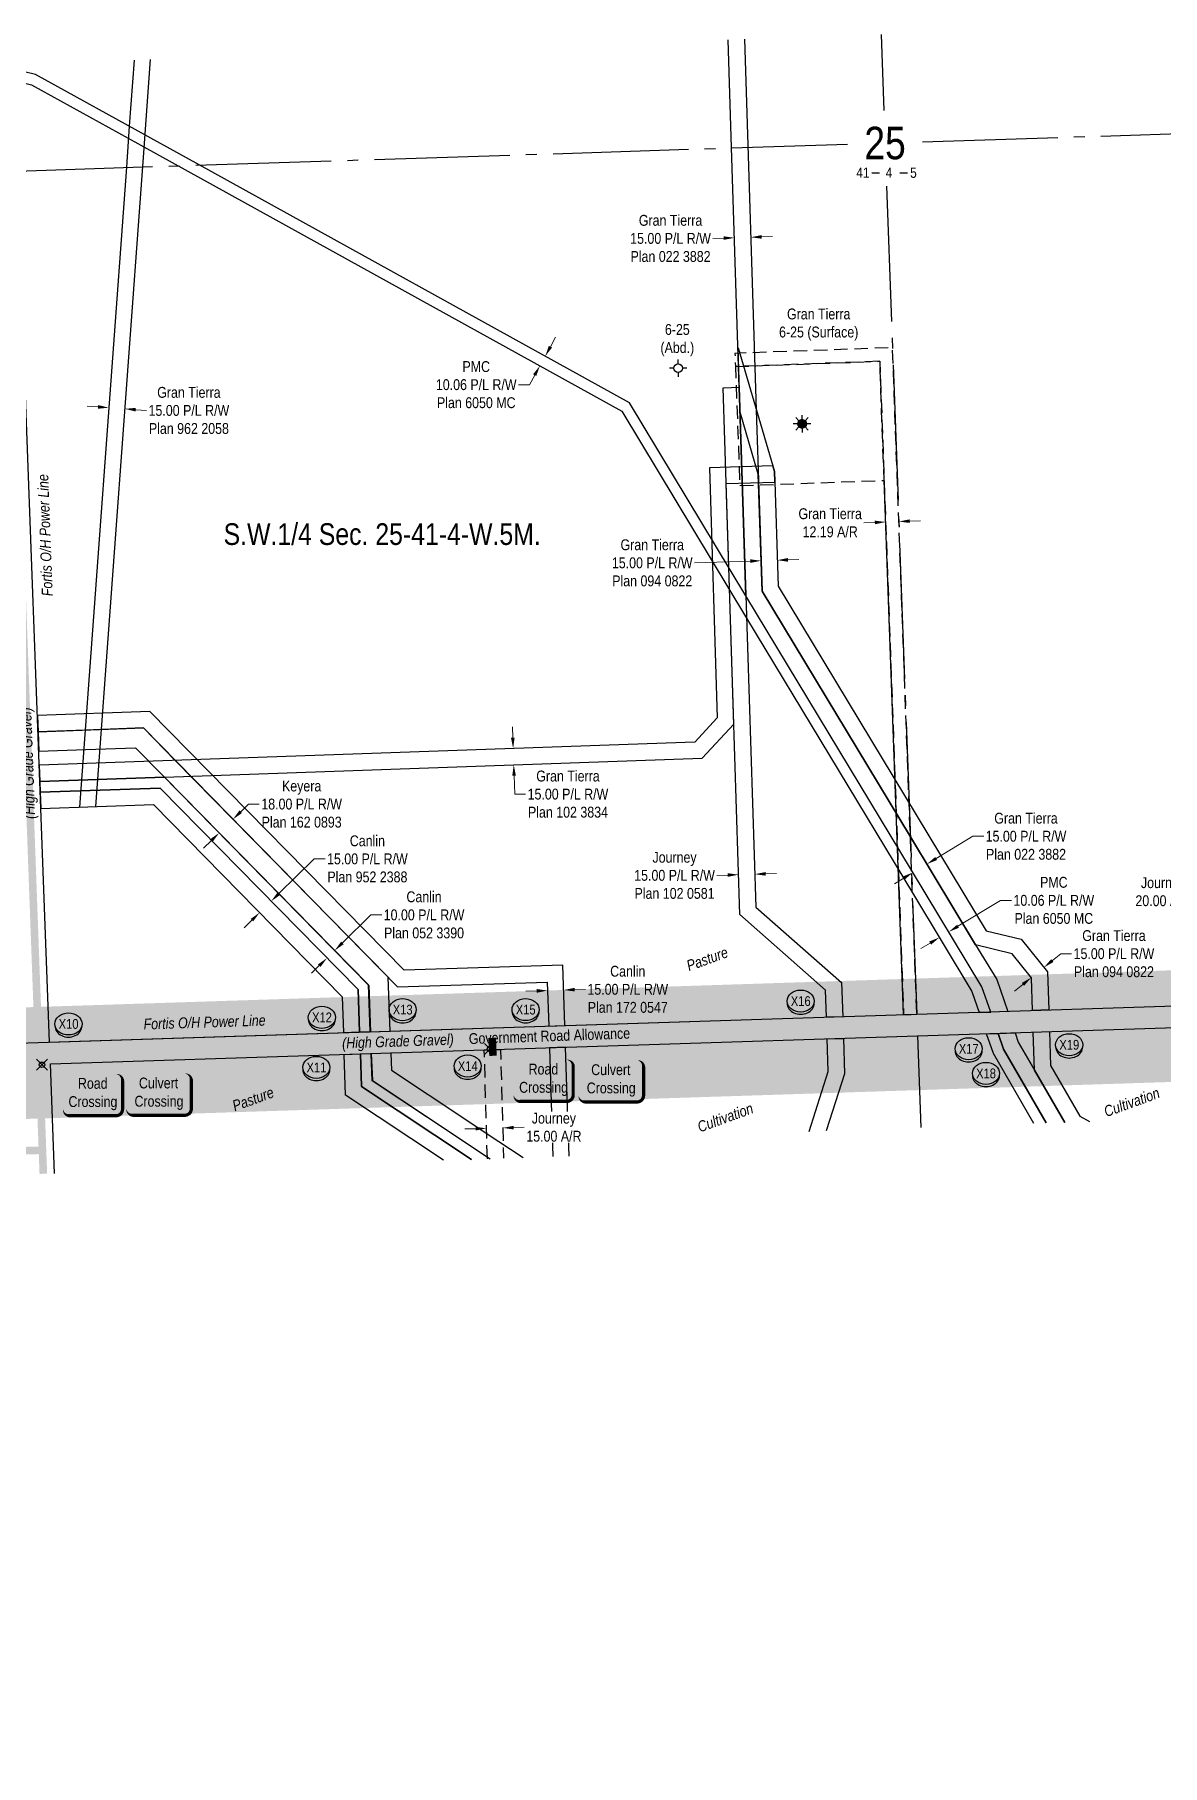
# Model space of a CAD drawing. Extents: x 670596 to 678189, y 5824540 to 5827409.
# Drawn here: x 672368 to 673409, y 5824855 to 5826453 of the extents above; entities that cross this region are included whole.
import ezdxf
from ezdxf.enums import TextEntityAlignment as Align

# ---------------------------------------------------------------- set-up
doc = ezdxf.new("R2010")
doc.units = 0
doc.header["$LTSCALE"] = 5
doc.header["$PDMODE"] = 35
doc.header["$PDSIZE"] = 5
doc.linetypes.add('foc-ACCESSROAD', pattern=[3.75, 2.5, -1.25])
doc.linetypes.add('foc-QUARTERLINE', pattern=[33, 25, -3, 2, -3])
doc.layers.get('Defpoints').update_dxf_attribs({"color": 9})
for name, color, linetype in [('10', 1, 'Continuous'), ('9', 3, 'Continuous'), ('AS-POWER', 104, 'foc-POWER'), ('AS-ROADS', 254, 'Continuous'), ('C-SYMBOL', 7, 'Continuous'), ('CG-NOTES', 7, 'Continuous'), ('F-AR', 190, 'foc-ACCESSROAD'), ('F-RW', 190, 'Continuous'), ('F-WS-S', 8, 'Continuous'), ('L-QSEC', 8, 'foc-QUARTERLINE'), ('L-ROAD-T', 7, 'Continuous'), ('L-SEC', 7, 'Continuous'), ('L-SECLBL', 7, 'Continuous'), ('P-BUFFER-H 30m', 51, 'Continuous'), ('P-CROSSINGS', 250, 'Continuous')]:
    doc.layers.add(name, color=color, linetype=linetype)
for name, color, linetype, lineweight in [('F-AR-T', 190, 'Continuous', 9), ('F-RW-T', 190, 'Continuous', 9), ('F-WS-T', 190, 'Continuous', 9), ('T-TEXT', 48, 'Continuous', 18)]:
    doc.layers.add(name, color=color, linetype=linetype, lineweight=lineweight)
doc.layers.add('Leedale_Hutterite_Fresh_P', color=7, linetype='Continuous', plot=False)
doc.layers.add('P-PROPOSED-WL4', color=7, linetype='Continuous', true_color=0x5b5bc8)
doc.styles.add('175L', font='ARIALN.TTF', dxfattribs={"height": 20})
doc.styles.add('80', font='ARIALN.TTF', dxfattribs={"height": 10})
doc.styles.add('80CG', font='ARIALN.TTF', dxfattribs={"height": 10})
doc.styles.add('80L', font='ARIALN.TTF', dxfattribs={"height": 10})
doc.styles.add('80LS', font='ARIALNI.TTF', dxfattribs={"height": 10})
doc.styles.add('Crossing', font='ARIALN.TTF', dxfattribs={"height": 10})
doc.styles.add('foc-LtypeFont', font='ARIALN.TTF', dxfattribs={"height": 7.35})
doc.styles.add('SIMPLEX', font='ARIALN.TTF')
doc.linetypes.add('foc-POWER', pattern='A,6,-1,["P",foc-LtypeFont,S=0.2,R=0,X=-0.625,Y=-0.75],-1.24,4', length=12.24)
doc.linetypes.add('foc-POWER-NOLINE', pattern='A,0,-4,["P",foc-LtypeFont,S=0.2,R=0,X=-0.625,Y=-0.75],-8.24', length=12.24)
doc.dimstyles.new('Compass 5 000', dxfattribs={"dimscale": 5, "dimtxt": 9, "dimasz": 2, "dimexe": 0.2, "dimexo": 0.0625, "dimgap": 0.5, "dimtad": 0, "dimtih": 1, "dimtoh": 1, "dimzin": 0, "dimdsep": 46, "dimtxsty": '80CG', "dimcen": 0.1, "dimse1": 1, "dimse2": 1, "dimclrd": 256, "dimclrt": 256, "dimaunit": 1, "dimadec": 4, "dimazin": 0, "dimtfac": 0.06, "dimtofl": 0, "dimtmove": 0, "dimatfit": 1, "dimfxl": 0.2, "dimtolj": 1, "dimtzin": 0, "dimlwd": -1, "dimarcsym": 0})

# ---------------------------------------------------------------- blocks, each defined once
blk = doc.blocks.new('L-SECLBL')
at = {"layer": '9', "color": 7}
for p, q in [((-5.1, -27.8), (-12.3, -27.8)), ((20.7, -27.8), (13.5, -27.8))]:
    blk.add_line(p, q, dxfattribs=at)
at = {"layer": '10', "color": 2, "style": 'SIMPLEX'}
blk.add_attdef('SEC', text='', height=30, dxfattribs=at).set_placement((0, 0), align=Align.MIDDLE)
at = {"layer": '10', "color": 5, "style": '80L'}
blk.add_attdef('TWP', text='', height=9.5, dxfattribs=at).set_placement((-14.4, -27.4), align=Align.MIDDLE_RIGHT)
blk.add_attdef('RGE', text='', height=9.5, dxfattribs=at).set_placement((3.6, -27.4), align=Align.MIDDLE_CENTER)
blk.add_attdef('MER', text='', height=9.5, dxfattribs=at).set_placement((23.2, -27.4), align=Align.MIDDLE_LEFT)
blk = doc.blocks.new('*D34')
at = {"layer": 'Defpoints', "color": 0, "transparency": 16777216}
for p in [(672436.3, 5826108.6), (672451.2, 5826107.1), (672451.3, 5826107.5)]:
    blk.add_point(p, dxfattribs=at)
at = {"layer": 'F-RW-T', "transparency": 16777216}
for p, q in [((672426.3, 5826108.9), (672416.3, 5826109.6)), ((672461.2, 5826106.3), (672471.2, 5826105.6))]:
    blk.add_line(p, q, dxfattribs=at)
for points in [[(672426.4, 5826110.6), (672426.2, 5826107.2), (672436.3, 5826108.2)], [(672461.3, 5826108), (672461.1, 5826104.7), (672451.2, 5826107.1)]]:
    blk.add_solid(points, dxfattribs=at)
at = {"layer": 'F-RW-T', "transparency": 16777216, "insert": (672510.3, 5826105.6), "char_height": 10, "attachment_point": 5, "style": '80CG'}
blk.add_mtext('\\A1;Gran Tierra\\P15.00 P/L R/W\\PPlan 962 2058', dxfattribs=at)
blk = doc.blocks.new('*D36')
at = {"layer": 'Defpoints', "color": 0, "transparency": 16777216}
for p in [(672558.6, 5825680.8), (672547.9, 5825670.2), (672586.3, 5825652.6)]:
    blk.add_point(p, dxfattribs=at)
at = {"layer": 'F-RW-T', "transparency": 16777216}
for p, q in [((672593.4, 5825659.6), (672626, 5825691.6)), ((672626, 5825691.6), (672636, 5825691.6)), ((672568.4, 5825635.1), (672561.3, 5825628.1))]:
    blk.add_line(p, q, dxfattribs=at)
for points in [[(672592.2, 5825660.8), (672594.6, 5825658.4), (672586.3, 5825652.6)], [(672567.3, 5825636.2), (672569.6, 5825633.9), (672575.6, 5825642.1)]]:
    blk.add_solid(points, dxfattribs=at)
at = {"layer": 'F-RW-T', "transparency": 16777216, "insert": (672675.1, 5825691.6), "char_height": 10, "attachment_point": 5, "style": '80CG'}
blk.add_mtext('\\A1;Canlin\\P15.00 P/L R/W\\PPlan 952 2388', dxfattribs=at)
blk = doc.blocks.new('*D37')
at = {"layer": 'Defpoints', "color": 0, "transparency": 16777216}
for p in [(672629.3, 5825608.8), (672636.3, 5825615.8), (672644.9, 5825607.1)]:
    blk.add_point(p, dxfattribs=at)
at = {"layer": 'F-RW-T', "transparency": 16777216}
for p, q in [((672652, 5825614.1), (672678.3, 5825639.9)), ((672678.3, 5825639.9), (672688.3, 5825639.9)), ((672630.7, 5825593.1), (672623.5, 5825586.1))]:
    blk.add_line(p, q, dxfattribs=at)
for points in [[(672650.9, 5825615.3), (672653.2, 5825612.9), (672644.9, 5825607.1)], [(672629.5, 5825594.3), (672631.8, 5825591.9), (672637.8, 5825600.1)]]:
    blk.add_solid(points, dxfattribs=at)
at = {"layer": 'F-RW-T', "transparency": 16777216, "insert": (672727.4, 5825639.9), "char_height": 10, "attachment_point": 5, "style": '80CG'}
blk.add_mtext('\\A1;Canlin\\P10.00 P/L R/W\\PPlan 052 3390', dxfattribs=at)
blk = doc.blocks.new('*D38')
at = {"layer": 'Defpoints', "color": 0, "transparency": 16777216}
for p in [(672825.1, 5825794.1), (672810.2, 5825778.6), (672825.6, 5825779.1)]:
    blk.add_point(p, dxfattribs=at)
at = {"layer": 'F-RW-T', "transparency": 16777216}
for p, q in [((672809.3, 5825803.5), (672809, 5825813.5)), ((672810.6, 5825768.6), (672811.2, 5825751.4)), ((672811.2, 5825751.4), (672821.2, 5825751.4))]:
    blk.add_line(p, q, dxfattribs=at)
for points in [[(672811, 5825803.6), (672807.7, 5825803.5), (672809.7, 5825793.5)], [(672812.2, 5825768.6), (672808.9, 5825768.5), (672810.2, 5825778.6)]]:
    blk.add_solid(points, dxfattribs=at)
at = {"layer": 'F-RW-T', "transparency": 16777216, "insert": (672860.3, 5825751.4), "char_height": 10, "attachment_point": 5, "style": '80CG'}
blk.add_mtext('\\A1;Gran Tierra\\P15.00 P/L R/W\\PPlan 102 3834', dxfattribs=at)
blk = doc.blocks.new('*D39')
at = {"layer": 'Defpoints', "color": 0, "transparency": 16777216}
for p in [(673017.6, 5825681.1), (673017.8, 5825677.1), (673032.6, 5825681.6)]:
    blk.add_point(p, dxfattribs=at)
at = {"layer": 'F-RW-T', "transparency": 16777216}
for p, q in [((673007.8, 5825676.7), (672997.8, 5825676.4)), ((673042.7, 5825677.8), (673052.7, 5825678.2))]:
    blk.add_line(p, q, dxfattribs=at)
for points in [[(673007.7, 5825678.4), (673007.8, 5825675.1), (673017.8, 5825677.1)], [(673042.7, 5825679.5), (673042.8, 5825676.2), (673032.7, 5825677.5)]]:
    blk.add_solid(points, dxfattribs=at)
at = {"layer": 'F-RW-T', "transparency": 16777216, "insert": (672958.7, 5825676.4), "char_height": 10, "attachment_point": 5, "style": '80CG'}
blk.add_mtext('\\A1;Journey\\P15.00 P/L R/W\\PPlan 102 0581', dxfattribs=at)
blk = doc.blocks.new('*D40')
at = {"layer": 'Defpoints', "color": 0, "transparency": 16777216}
for p in [(672846.6, 5826151.7), (672834.4, 5826146.9), (672841.7, 5826142.9)]:
    blk.add_point(p, dxfattribs=at)
at = {"layer": 'F-RW-T', "transparency": 16777216}
for p, q in [((672844.1, 5826164.5), (672848.9, 5826173.2)), ((672829.6, 5826138.2), (672824.7, 5826129.4)), ((672824.7, 5826129.4), (672814.7, 5826129.4))]:
    blk.add_line(p, q, dxfattribs=at)
for points in [[(672842.6, 5826165.3), (672845.6, 5826163.7), (672839.3, 5826155.7)], [(672828.1, 5826139), (672831, 5826137.4), (672834.4, 5826146.9)]]:
    blk.add_solid(points, dxfattribs=at)
at = {"layer": 'F-RW-T', "transparency": 16777216, "insert": (672775.6, 5826129.4), "char_height": 10, "attachment_point": 5, "style": '80CG'}
blk.add_mtext('\\A1;PMC\\P10.06 P/L R/W\\PPlan 6050 MC', dxfattribs=at)
blk = doc.blocks.new('*D41')
at = {"layer": 'Defpoints', "color": 0, "transparency": 16777216}
for p in [(673014.1, 5826265), (673014.6, 5826249.1), (673029.5, 5826249.6)]:
    blk.add_point(p, dxfattribs=at)
at = {"layer": 'F-RW-T', "transparency": 16777216}
for p, q in [((673004.1, 5826264.7), (672994.1, 5826264.4)), ((673039, 5826265.8), (673049, 5826266.2))]:
    blk.add_line(p, q, dxfattribs=at)
for points in [[(673004, 5826266.4), (673004.1, 5826263.1), (673014.1, 5826265)], [(673039, 5826267.5), (673039.1, 5826264.2), (673029, 5826265.5)]]:
    blk.add_solid(points, dxfattribs=at)
at = {"layer": 'F-RW-T', "transparency": 16777216, "insert": (672955, 5826264.4), "char_height": 10, "attachment_point": 5, "style": '80CG'}
blk.add_mtext('\\A1;Gran Tierra\\P15.00 P/L R/W\\PPlan 022 3882', dxfattribs=at)
blk = doc.blocks.new('*D42')
at = {"layer": 'Defpoints', "color": 0, "transparency": 16777216}
for p in [(673191.7, 5825686.8), (673189.7, 5825661.1), (673202.5, 5825668.8)]:
    blk.add_point(p, dxfattribs=at)
at = {"layer": 'F-RW-T', "transparency": 16777216}
for p, q in [((673200.2, 5825692), (673234.2, 5825712.5)), ((673234.2, 5825712.5), (673244.2, 5825712.5)), ((673170.3, 5825673.9), (673161.7, 5825668.7))]:
    blk.add_line(p, q, dxfattribs=at)
for points in [[(673199.4, 5825693.4), (673201.1, 5825690.6), (673191.7, 5825686.8)], [(673169.4, 5825675.3), (673171.1, 5825672.5), (673178.8, 5825679.1)]]:
    blk.add_solid(points, dxfattribs=at)
at = {"layer": 'F-RW-T', "transparency": 16777216, "insert": (673283.2, 5825712.5), "char_height": 10, "attachment_point": 5, "style": '80CG'}
blk.add_mtext('\\A1;Gran Tierra\\P15.00 P/L R/W\\PPlan 022 3882', dxfattribs=at)
blk = doc.blocks.new('*D43')
at = {"layer": 'Defpoints', "color": 0, "transparency": 16777216}
for p in [(673211.9, 5825624.3), (673213.3, 5825602.4), (673222, 5825607.6)]:
    blk.add_point(p, dxfattribs=at)
at = {"layer": 'F-RW-T', "transparency": 16777216}
for p, q in [((673220.4, 5825629.5), (673259.8, 5825653.3)), ((673259.8, 5825653.3), (673269.8, 5825653.3)), ((673194.7, 5825614), (673186.1, 5825608.8))]:
    blk.add_line(p, q, dxfattribs=at)
for points in [[(673219.6, 5825630.9), (673221.3, 5825628.1), (673211.9, 5825624.3)], [(673193.8, 5825615.4), (673195.6, 5825612.5), (673203.3, 5825619.1)]]:
    blk.add_solid(points, dxfattribs=at)
at = {"layer": 'F-RW-T', "transparency": 16777216, "insert": (673308.9, 5825653.3), "char_height": 10, "attachment_point": 5, "style": '80CG'}
blk.add_mtext('\\A1;PMC\\P10.06 P/L R/W\\PPlan 6050 MC', dxfattribs=at)
blk = doc.blocks.new('*D44')
at = {"layer": 'Defpoints', "color": 0, "transparency": 16777216}
for p in [(673294.5, 5825598), (673282.8, 5825588.5), (673299.8, 5825591.5)]:
    blk.add_point(p, dxfattribs=at)
at = {"layer": 'F-RW-T', "transparency": 16777216}
for p, q in [((673307.6, 5825597.8), (673315.3, 5825604.1)), ((673315.3, 5825604.1), (673325.3, 5825604.1)), ((673280.3, 5825575.8), (673272.5, 5825569.5))]:
    blk.add_line(p, q, dxfattribs=at)
for points in [[(673306.5, 5825599.1), (673308.6, 5825596.5), (673299.8, 5825591.5)], [(673279.3, 5825577.1), (673281.4, 5825574.5), (673288.1, 5825582.1)]]:
    blk.add_solid(points, dxfattribs=at)
at = {"layer": 'F-RW-T', "transparency": 16777216, "insert": (673364.4, 5825604.1), "char_height": 10, "attachment_point": 5, "style": '80CG'}
blk.add_mtext('\\A1;Gran Tierra\\P15.00 P/L R/W\\PPlan 094 0822', dxfattribs=at)
blk = doc.blocks.new('*D45')
at = {"layer": 'Defpoints', "color": 0, "transparency": 16777216}
for p in [(673038.2, 5825978.1), (673053.2, 5825978.6), (673038.6, 5825966.9)]:
    blk.add_point(p, dxfattribs=at)
at = {"layer": 'F-RW-T', "transparency": 16777216}
for p, q in [((673028.6, 5825966.6), (672977.2, 5825964.9)), ((673063.6, 5825967.7), (673073.6, 5825968))]:
    blk.add_line(p, q, dxfattribs=at)
for points in [[(673028.5, 5825968.2), (673028.7, 5825964.9), (673038.6, 5825966.9)], [(673063.5, 5825969.4), (673063.6, 5825966), (673053.6, 5825967.4)]]:
    blk.add_solid(points, dxfattribs=at)
at = {"layer": 'F-RW-T', "transparency": 16777216, "insert": (672938.1, 5825964.9), "char_height": 10, "attachment_point": 5, "style": '80CG'}
blk.add_mtext('\\A1;Gran Tierra\\P15.00 P/L R/W\\PPlan 094 0822', dxfattribs=at)
blk = doc.blocks.new('*D68')
at = {"layer": 'Defpoints', "color": 0, "transparency": 16777216}
for p in [(672533.1, 5825720.8), (672545.9, 5825733.4), (672551, 5825728.2)]:
    blk.add_point(p, dxfattribs=at)
at = {"layer": 'F-RW-T', "transparency": 16777216}
for p, q in [((672558.2, 5825735.2), (672565.3, 5825742.2)), ((672565.3, 5825742.2), (672575.3, 5825742.2)), ((672531.1, 5825708.6), (672523.9, 5825701.6))]:
    blk.add_line(p, q, dxfattribs=at)
for points in [[(672557, 5825736.4), (672559.3, 5825734), (672551, 5825728.2)], [(672529.9, 5825709.8), (672532.2, 5825707.4), (672538.2, 5825715.6)]]:
    blk.add_solid(points, dxfattribs=at)
at = {"layer": 'F-RW-T', "transparency": 16777216, "insert": (672614.4, 5825742.2), "char_height": 10, "attachment_point": 5, "style": '80CG'}
blk.add_mtext('\\A1;Keyera\\P18.00 P/L R/W\\PPlan 162 0893', dxfattribs=at)
blk = doc.blocks.new('*D75')
at = {"layer": 'Defpoints', "color": 0, "transparency": 16777216}
for p in [(672841.5, 5825568.3), (672856.4, 5825570.6), (672856.5, 5825568.8)]:
    blk.add_point(p, dxfattribs=at)
at = {"layer": 'F-RW-T', "transparency": 16777216}
for p, q in [((672831.4, 5825569.8), (672821.4, 5825569.5)), ((672866.4, 5825570.9), (672876.4, 5825571.2))]:
    blk.add_line(p, q, dxfattribs=at)
for points in [[(672831.4, 5825571.5), (672831.5, 5825568.1), (672841.4, 5825570.1)], [(672866.4, 5825572.6), (672866.5, 5825569.3), (672856.4, 5825570.6)]]:
    blk.add_solid(points, dxfattribs=at)
at = {"layer": 'F-RW-T', "transparency": 16777216, "insert": (672915.5, 5825571.2), "char_height": 10, "attachment_point": 5, "style": '80CG'}
blk.add_mtext('\\A1;Canlin\\P15.00 P/L R/W\\PPlan 172 0547', dxfattribs=at)
blk = doc.blocks.new('GABD')
for p, q in [((-0.81, 0), (-1.62, 0)), ((0, 0.81), (0, 1.62)), ((1.62, 0), (0.81, 0)), ((0, -0.81), (0, -1.62))]:
    blk.add_line(p, q)
blk.add_circle((0, 0), 0.8)
blk = doc.blocks.new('GAS')
h = blk.add_hatch(color=255)
h.dxf.hatch_style = 1
edge = h.paths.add_edge_path()
edge.add_arc((0, 0), 0.9, 0, 360)
for p, q in [((-0.81, 0), (-1.62, 0)), ((-0.57, 0.57), (-1.14, 1.14)), ((0, 0.81), (0, 1.62)), ((0.57, 0.57), (1.14, 1.14)), ((1.62, 0), (0.81, 0)), ((-0.57, -0.57), (-1.14, -1.14)), ((0, -0.81), (0, -1.62)), ((1.14, -1.14), (0.57, -0.57))]:
    blk.add_line(p, q)
blk.add_circle((0, 0), 0.8)
blk = doc.blocks.new('*D77')
at = {"layer": 'Defpoints', "color": 0, "transparency": 16777216}
for p in [(673153.6, 5826002.6), (673156.4, 5825925.2), (673168.6, 5825925.6)]:
    blk.add_point(p, dxfattribs=at)
at = {"layer": 'F-AR-T', "transparency": 16777216}
for p, q in [((673143.6, 5826002.3), (673133.6, 5826001.9)), ((673175.8, 5826003.4), (673185.8, 5826003.8))]:
    blk.add_line(p, q, dxfattribs=at)
for points in [[(673143.6, 5826003.9), (673143.7, 5826000.6), (673153.6, 5826002.6)], [(673175.7, 5826005.1), (673175.8, 5826001.8), (673165.8, 5826003.1)]]:
    blk.add_solid(points, dxfattribs=at)
at = {"layer": 'F-AR-T', "transparency": 16777216, "insert": (673102.4, 5826001.9), "char_height": 10, "attachment_point": 5, "style": '80CG'}
blk.add_mtext('\\A1;Gran Tierra\\P12.19 A/R', dxfattribs=at)
blk = doc.blocks.new('*D82')
at = {"layer": 'Defpoints', "color": 0, "transparency": 16777216}
for p in [(673457.4, 5825662), (673457.7, 5825653), (673477.7, 5825653.6)]:
    blk.add_point(p, dxfattribs=at)
at = {"layer": 'F-AR-T', "transparency": 16777216}
for p, q in [((673447.5, 5825661.6), (673437.5, 5825661.3)), ((673487.4, 5825662.9), (673497.4, 5825663.3))]:
    blk.add_line(p, q, dxfattribs=at)
for points in [[(673447.4, 5825663.3), (673447.5, 5825660), (673457.4, 5825662)], [(673487.4, 5825664.6), (673487.5, 5825661.3), (673477.4, 5825662.6)]]:
    blk.add_solid(points, dxfattribs=at)
at = {"layer": 'F-AR-T', "transparency": 16777216, "insert": (673409.7, 5825661.3), "char_height": 10, "attachment_point": 5, "style": '80CG'}
blk.add_mtext('\\A1;Journey\\P20.00 A/R', dxfattribs=at)
blk = doc.blocks.new('*U90')
h = blk.add_hatch(color=254)
edge = h.paths.add_edge_path()
edge.add_line((-24, -20), (24, -20))
edge.add_arc((24, -14), 6, 270, 360)
edge.add_line((30, -14), (30, 12.5))
edge.add_arc((24, 12.5), 6, 0, 90)
edge.add_line((24, 18.5), (-24, 18.5))
edge.add_arc((-24, 12.5), 6, 90, 180)
edge.add_line((-30, 12.5), (-30, -14))
edge.add_arc((-24, -14), 6, 180, 270)
at = {"color": 160, "flags": 128}
blk.add_lwpolyline([(-24, -20, 3, 3, 0), (24, -20, 3, 3, 0.414214), (30, -14, 3, 3, 0), (30, 12.5, 3, 0, 0.414214), (24, 18.5, 0, 0, 0), (-24, 18.5, 0, 0, 0.414214), (-30, 12.5, 0, 0, 0), (-30, -14, 0, 3, 0.414214)], format="xyseb", close=True, dxfattribs=at)
at = {"color": 160, "style": '80'}
blk.add_attdef('ENTER_TEXT_001', (-26.8, -4.9), '', height=10, dxfattribs=at)
blk = doc.blocks.new('*U95')
h = blk.add_hatch(color=59)
edge = h.paths.add_edge_path()
edge.add_line((-21.5, -20), (21.5, -20))
edge.add_arc((21.5, -14), 6, 270, 360)
edge.add_line((27.5, -14), (27.5, 12.5))
edge.add_arc((21.5, 12.5), 6, 0, 90)
edge.add_line((21.5, 18.5), (-21.5, 18.5))
edge.add_arc((-21.5, 12.5), 6, 90, 180)
edge.add_line((-27.5, 12.5), (-27.5, -14))
edge.add_arc((-21.5, -14), 6, 180, 270)
at = {"color": 1, "flags": 128}
blk.add_lwpolyline([(-47, 27.1, 0, 7.5, 0), (0, 0, 0, 0, 0)], format="xyseb", dxfattribs=at)
blk.add_lwpolyline([(-21.5, -20, 3, 3, 0), (21.5, -20, 3, 3, 0.414214), (27.5, -14, 3, 3, 0), (27.5, 12.5, 3, 0, 0.414214), (21.5, 18.5, 0, 0, 0), (-21.5, 18.5, 0, 0, 0.414214), (-27.5, 12.5, 0, 0, 0), (-27.5, -14, 0, 3, 0.414214)], format="xyseb", close=True, dxfattribs=at)
at = {"color": 1, "style": '80'}
blk.add_attdef('ENTER_TEXT_001', (-36.3, -5), '', height=10, dxfattribs=at)
blk = doc.blocks.new('xing2')
h = blk.add_hatch(color=50)
h.dxf.hatch_style = 1
edge = h.paths.add_edge_path()
edge.add_ellipse((0, 0), major_axis=(-12.5, 0), ratio=0.816297, start_angle=0, end_angle=360)
h = blk.add_hatch(color=250)
h.dxf.hatch_style = 1
edge = h.paths.add_edge_path()
edge.add_ellipse((0, -2), major_axis=(-12.5, 0), ratio=0.816297, start_angle=0, end_angle=180)
edge.add_line((12.5, -2), (12.5, 0))
edge.add_ellipse((0, 0), major_axis=(-12.5, 0), ratio=0.816297, start_angle=0, end_angle=180, ccw=False)
edge.add_line((-12.5, 0), (-12.5, -2))
at = {"color": 250}
blk.add_ellipse((0, 0), major_axis=(-12.5, 0), ratio=0.816297, dxfattribs=at)
blk.add_ellipse((0, -2), major_axis=(-12.5, 0), ratio=0.816297, start_param=0, end_param=3.141593, dxfattribs=at)
at = {"color": 250, "style": 'Crossing'}
blk.add_attdef('CROSSING', text='', height=9, dxfattribs=at).set_placement((0.1, 0), align=Align.MIDDLE_CENTER)
at = {"color": 250, "style": 'Crossing', "flags": 1}
for tag, p in [('OWNER', (0.1, -12.5)), ('DESCRIPTION', (0.1, -25.8)), ('LOCATION', (0.1, -39.3)), ('DWG_REF', (0.1, -52.8))]:
    blk.add_attdef(tag, text='', height=9, dxfattribs=at).set_placement(p, align=Align.MIDDLE_CENTER)
blk = doc.blocks.new('*U121')
h = blk.add_hatch(color=59)
edge = h.paths.add_edge_path()
edge.add_line((-21.5, -20), (21.5, -20))
edge.add_arc((21.5, -14), 6, 270, 360)
edge.add_line((27.5, -14), (27.5, 12.5))
edge.add_arc((21.5, 12.5), 6, 0, 90)
edge.add_line((21.5, 18.5), (-21.5, 18.5))
edge.add_arc((-21.5, 12.5), 6, 90, 180)
edge.add_line((-27.5, 12.5), (-27.5, -14))
edge.add_arc((-21.5, -14), 6, 180, 270)
at = {"color": 1, "flags": 128}
blk.add_lwpolyline([(-45.8, 29, 0, 7.5, 0), (0, 0, 0, 0, 0)], format="xyseb", dxfattribs=at)
blk.add_lwpolyline([(-21.5, -20, 3, 3, 0), (21.5, -20, 3, 3, 0.414214), (27.5, -14, 3, 3, 0), (27.5, 12.5, 3, 0, 0.414214), (21.5, 18.5, 0, 0, 0), (-21.5, 18.5, 0, 0, 0.414214), (-27.5, 12.5, 0, 0, 0), (-27.5, -14, 0, 3, 0.414214)], format="xyseb", close=True, dxfattribs=at)
at = {"color": 1, "style": '80'}
blk.add_attdef('ENTER_TEXT_001', (-36.3, -5), '', height=10, dxfattribs=at)
blk = doc.blocks.new('*D123')
at = {"layer": 'Defpoints', "color": 0, "transparency": 16777216}
for p in [(672784.9, 5825447.8), (672799.9, 5825448.2), (672800, 5825443.3)]:
    blk.add_point(p, dxfattribs=at)
at = {"layer": 'F-AR-T', "transparency": 16777216}
for p, q in [((672775.1, 5825442.6), (672765.1, 5825442.3)), ((672810, 5825443.6), (672820, 5825443.9))]:
    blk.add_line(p, q, dxfattribs=at)
for points in [[(672775, 5825444.3), (672775.1, 5825440.9), (672785, 5825442.9)], [(672810, 5825445.2), (672810.1, 5825441.9), (672800, 5825443.3)]]:
    blk.add_solid(points, dxfattribs=at)
at = {"layer": 'F-AR-T', "transparency": 16777216, "insert": (672847.3, 5825443.9), "char_height": 10, "attachment_point": 5, "style": '80CG', "bg_fill": 3, "box_fill_scale": 1.1, "bg_fill_color": 256, "bg_fill_true_color": 13158600, "bg_fill_transparency": 0}
blk.add_mtext('\\A1;Journey\\P15.00 A/R', dxfattribs=at)

msp = doc.modelspace()

# ---------------------------------------------------------------- hatches: boundary and pattern name
at = {"layer": 'P-BUFFER-H 30m'}
h = msp.add_hatch(color=256, dxfattribs=at)
h.dxf.hatch_style = 1
edge = h.paths.add_edge_path()
edge.add_arc((671375.18, 5825467.06), 50, 145.253413, 145.253886, ccw=False)
edge.add_line((671334.096, 5825495.558), (671336.23, 5825498.634))
edge.add_arc((671377.314, 5825470.137), 50, 91.999391, 145.253591, ccw=False)
edge.add_line((671375.57, 5825520.106), (671558.652, 5825526.498))
edge.add_line((671558.652, 5825526.498), (672360.486, 5825554.638))
edge.add_arc((672362.239, 5825504.669), 50, 91.85035, 92.009966, ccw=False)
edge.add_line((672360.625, 5825554.643), (672380.743, 5825555.293))
edge.add_line((672380.743, 5825555.293), (673181.379, 5825581.157))
edge.add_line((673181.379, 5825581.157), (673982.227, 5825606.995))
edge.add_line((673982.227, 5825606.995), (674002.177, 5825607.75))
edge.add_line((674002.177, 5825607.75), (674809.948, 5825638.323))
edge.add_line((674809.948, 5825638.323), (675617.882, 5825668.373))
edge.add_arc((675619.741, 5825618.408), 50, 91.916118, 92.130078, ccw=False)
edge.add_line((675618.069, 5825668.38), (676445.042, 5825696.046))
edge.add_line((676445.042, 5825696.046), (677255.559, 5825723.94))
edge.add_arc((677257.278, 5825673.969), 50, 1.98998, 91.971039, ccw=False)
edge.add_line((677307.248, 5825675.706), (677309.222, 5825618.882))
edge.add_line((677309.222, 5825618.882), (677309.223, 5825618.877))
edge.add_arc((677259.253, 5825617.141), 50, -88.099944, 1.989979, ccw=False)
edge.add_line((677260.911, 5825567.168), (677257.912, 5825567.069))
edge.add_arc((677256.254, 5825617.041), 50, 181.98998, 271.900056, ccw=False)
edge.add_line((677206.285, 5825615.305), (677206.15, 5825619.178))
edge.add_line((677206.15, 5825619.178), (676448.534, 5825593.105))
edge.add_line((676448.534, 5825593.105), (675621.606, 5825565.44))
edge.add_line((675621.606, 5825565.44), (674813.811, 5825535.395))
edge.add_line((674813.811, 5825535.395), (674006.072, 5825504.824))
edge.add_line((674006.072, 5825504.824), (673985.967, 5825504.063))
edge.add_arc((673984.076, 5825554.027), 50, 271.847905, 272.16748, ccw=False)
edge.add_line((673985.688, 5825504.053), (673184.703, 5825478.211))
edge.add_line((673184.703, 5825478.211), (672384.069, 5825452.346))
edge.add_line((672384.069, 5825452.346), (672364.029, 5825451.699))
edge.add_line((672364.029, 5825451.699), (671562.255, 5825423.561))
edge.add_line((671562.255, 5825423.561), (671405.719, 5825418.096))
edge.add_line((671405.719, 5825418.096), (671360.481, 5825352.877))
edge.add_line((671360.481, 5825352.877), (671368.437, 5825306.566))
edge.add_line((671368.437, 5825306.566), (671377.869, 5825268.232))
edge.add_line((671377.869, 5825268.232), (671395.797, 5825272.316))
edge.add_arc((671406.901, 5825223.564), 50, 6.188841, 102.831332, ccw=False)
edge.add_line((671456.61, 5825228.955), (671457.848, 5825217.538))
edge.add_line((671457.848, 5825217.538), (671465.061, 5825159.96))
edge.add_line((671465.061, 5825159.96), (671491.717, 5825126.622))
edge.add_arc((671452.666, 5825095.397), 50, 1.309193, 38.645258, ccw=False)
edge.add_line((671502.653, 5825096.54), (671503.529, 5825058.17))
edge.add_arc((671453.542, 5825057.028), 50, -32.601957, 1.309193, ccw=False)
edge.add_line((671495.664, 5825030.088), (671398.315, 5824877.879))
edge.add_arc((671356.193, 5824904.819), 50, 193.727344, 327.398043, ccw=False)
edge.add_arc((671355.09, 5824908.662), 50, 147.398043, 198.310092, ccw=False)
edge.add_line((671312.968, 5824935.602), (671400.187, 5825071.972))
edge.add_line((671400.187, 5825071.972), (671400.089, 5825076.285))
edge.add_line((671400.089, 5825076.285), (671375.279, 5825107.313))
edge.add_arc((671414.33, 5825138.538), 50, 187.140394, 218.645258, ccw=False)
edge.add_line((671364.718, 5825132.323), (671361.396, 5825158.842))
edge.add_line((671361.396, 5825158.842), (671349.953, 5825156.236))
edge.add_arc((671338.849, 5825204.987), 50, 193.822991, 282.831332, ccw=False)
edge.add_line((671290.297, 5825193.041), (671267.995, 5825283.684))
edge.add_arc((671319.46, 5825296.347), 53, 189.747991, 193.822991, ccw=False)
edge.add_line((671267.225, 5825287.373), (671255.505, 5825355.594))
edge.add_arc((671307.74, 5825364.568), 53, 145.253591, 189.747991, ccw=False)
edge.add_line((671264.19, 5825394.775), (671334.096, 5825495.558))
edge.add_line((671334.096, 5825495.558), (671334.096, 5825495.557))
at = {"layer": 'P-PROPOSED-WL4'}
h = msp.add_hatch(color=256, dxfattribs=at)
h.dxf.hatch_style = 1
h.paths.add_polyline_path([(677259.253, 5825617.141), (677256.254, 5825617.041), (677254.384, 5825670.868), (676446.814, 5825643.076), (675619.841, 5825615.409), (674811.953, 5825585.361), (674004.181, 5825554.788), (673984.076, 5825554.027), (673183.091, 5825528.185), (672382.454, 5825502.32), (672362.345, 5825501.671), (671560.502, 5825473.53), (671375.18, 5825467.06), (671377.314, 5825470.137), (671560.397, 5825476.528), (672362.239, 5825504.669), (672382.357, 5825505.319), (673182.994, 5825531.184), (673983.979, 5825557.026), (674004.068, 5825557.786), (674811.84, 5825588.359), (675619.741, 5825618.408), (676446.714, 5825646.074), (677257.278, 5825673.969), (677259.253, 5825617.146)])

# ---------------------------------------------------------------- linework, layer by layer
at = {"layer": 'AS-POWER', "linetype": 'foc-POWER-NOLINE', "flags": 128}
for points in [[(672381.706, 5825522.427), (672351.778, 5826326.769), (672348.172, 5826425.179)], [(673170.175, 5825547.898), (673152.213, 5826041.075)], [(670674.492, 5825462.791), (670738.302, 5825464.959), (672361.639, 5825521.778), (673182.358, 5825548.292), (673983.427, 5825574.137), (674811.192, 5825605.466), (675619.168, 5825635.518), (676446.141, 5825663.185), (677253.583, 5825690.972), (677371.607, 5825695.272)]]:
    msp.add_lwpolyline(points, dxfattribs=at)
at = {"layer": 'AS-ROADS', "const_width": 7, "flags": 128}
for points in [[(672375.89, 5825400.939), (672338.326, 5826424.842)], [(677262.018, 5825677.943), (672039.938, 5825500.539), (670674.845, 5825453.661)], [(672791.116, 5825509.878), (672790.283, 5825526.407)], [(672048.989, 5825430.42), (672055.01, 5825418.822), (672072.709, 5825414.491), (672375.764, 5825422.728)]]:
    msp.add_lwpolyline(points, dxfattribs=at)
at = {"layer": 'F-AR', "flags": 128}
msp.add_lwpolyline([(673014.948, 5826146.149), (673148.21, 5826151.003), (673170.175, 5825547.898), (673182.358, 5825548.292), (673159.948, 5826163.628), (673014.505, 5826158.331)], close=True, dxfattribs=at)
for points in [[(673018.952, 5826036.222), (673152.213, 5826041.075), (673148.21, 5826151.003), (673014.95, 5826146.099), (673018.954, 5826036.172)], [(672785.841, 5825414.747), (672783.013, 5825515.26), (672798.005, 5825515.745), (672800.833, 5825415.252)]]:
    msp.add_lwpolyline(points, dxfattribs=at)
at = {"layer": 'F-RW', "flags": 128}
for points in [[(673250.581, 5825550.279), (673242.468, 5825573.68), (673177.576, 5825681.136), (673024.606, 5825934.55), (673018.493, 5826127.073), (673011.386, 5826348.362), (673008.238, 5826447.731)], [(673023.239, 5826448.244), (673034.144, 5826106.324), (673039.485, 5825938.932), (673176.452, 5825712.021), (673236.686, 5825612.272), (673256.131, 5825580.187), (673266.286, 5825550.798), (673250.581, 5825550.279)], [(672459.637, 5826428.987), (672455.159, 5826368.005), (672452.553, 5826330.376), (672409.277, 5825739.361), (672424.345, 5825739.912), (672467.62, 5826330.857), (672474.827, 5826429.506)], [(673290.558, 5825447.444), (673253.166, 5825511.975), (673246.854, 5825530.252), (673257.374, 5825530.587), (673262.398, 5825516.089), (673301.943, 5825447.845)], [(673301.943, 5825447.845), (673262.398, 5825516.089), (673257.374, 5825530.587), (673273.073, 5825531.101), (673276.028, 5825522.447), (673290.987, 5825496.657), (673318.978, 5825448.445)], [(673318.978, 5825448.445), (673290.987, 5825496.657), (673289.871, 5825531.733), (673304.851, 5825532.333), (673305.841, 5825500.976), (673332.875, 5825454.175), (673341.759, 5825449.247)], [(672861.324, 5825417.29), (672858.128, 5825517.447), (672858.12, 5825517.687), (672843.128, 5825517.202), (672843.135, 5825516.969), (672846.332, 5825416.785)], [(673082.87, 5825440.133), (673100.63, 5825495.343), (673099.608, 5825525.489), (673114.644, 5825525.852), (673115.67, 5825493.208), (673098.804, 5825440.694)], [(672745.389, 5825413.385), (672654.855, 5825473.453), (672653.601, 5825511.212), (672668.602, 5825511.691), (672669.608, 5825481.635), (672771.166, 5825414.253)], [(672771.166, 5825414.253), (672669.608, 5825481.635), (672668.602, 5825511.691), (672678.596, 5825511.992), (672679.671, 5825486.916), (672788.338, 5825414.832)], [(672787.908, 5825414.817), (672774.74, 5825423.56), (672756.129, 5825435.917), (672679.592, 5825486.733), (672678.712, 5825511.668), (672678.705, 5825511.891), (672696.695, 5825512.472), (672696.701, 5825512.302), (672697.255, 5825496.612), (672766.085, 5825450.912), (672784.696, 5825438.555), (672818.879, 5825415.86)]]:
    msp.add_lwpolyline(points, dxfattribs=at)
for points in [[(672348.789, 5826410.317), (672365.041, 5826406.302), (672454.337, 5826356.954), (672909.944, 5826105.117), (673025.261, 5825914.018), (673178.324, 5825660.458), (673233.328, 5825569.327), (673240.05, 5825549.932), (673250.581, 5825550.279), (673242.468, 5825573.68), (673177.576, 5825681.136), (673024.606, 5825934.55), (672917.157, 5826112.617), (672519.758, 5826332.509), (672368.749, 5826415.746), (672348.405, 5826420.772)], [(673289.292, 5825551.654), (673288.296, 5825581.792), (673270.321, 5825603.998), (673236.686, 5825612.272), (673176.452, 5825712.021), (673039.485, 5825938.932), (673036.033, 5826046.852), (673019.205, 5826103.956), (673017.318, 5826163.452), (673049.432, 5826054.433), (673050.965, 5826049.241), (673054.353, 5825943.315), (673246.291, 5825625.379), (673278.799, 5825617.463), (673303.114, 5825587.415), (673304.223, 5825552.222)], [(673098.969, 5825545.597), (673098.178, 5825570.425), (673018.932, 5825640.335), (673003.5, 5826126.576), (673018.493, 5826127.073), (673033.712, 5825647.028), (673112.953, 5825577.389), (673113.968, 5825545.938)], [(672372.656, 5825763.05), (672487.709, 5825767.157), (672984.085, 5825784.712), (673013.371, 5825816.037), (673006.305, 5826038.109), (673051.257, 5826039.48), (673050.965, 5826049.241), (673049.432, 5826054.433), (672990.853, 5826052.623), (672998.201, 5825821.742), (672977.38, 5825799.457), (672372.097, 5825778.029)], [(672857.478, 5825537.797), (672855.702, 5825593.458), (672709.047, 5825588.778), (672474.299, 5825827.717), (672370.514, 5825824.078), (672370.482, 5825824.076), (672371.04, 5825809.087), (672468.226, 5825812.495), (672702.954, 5825573.576), (672841.188, 5825577.987), (672842.486, 5825537.312)], [(672695.986, 5825532.58), (672694.228, 5825582.458), (672497.752, 5825782.442), (672468.226, 5825812.495), (672414.429, 5825810.608), (672371.04, 5825809.087), (672371.709, 5825791.099), (672415.06, 5825792.619), (672460.939, 5825794.228), (672484.912, 5825769.827), (672676.485, 5825574.833), (672677.996, 5825531.998)], [(672373.033, 5825753.135), (672483.633, 5825757.063), (672666.485, 5825570.948), (672667.904, 5825531.849), (672677.742, 5825532.166), (672676.184, 5825575.234), (672487.709, 5825767.157), (672372.656, 5825763.05)], [(672373.033, 5825753.135), (672373.597, 5825738.148), (672477.572, 5825741.832), (672651.835, 5825564.442), (672652.926, 5825531.355), (672667.904, 5825531.849), (672666.485, 5825570.948), (672483.633, 5825757.063)]]:
    msp.add_lwpolyline(points, close=True, dxfattribs=at)
at = {"layer": 'L-QSEC', "flags": 128}
for points in [[(673149.424, 5826452.595), (673151.976, 5826382.539)], [(673187.53, 5826353.669), (673954.303, 5826378.429)], [(672351.781, 5826326.682), (673118.283, 5826351.433)], [(673154.523, 5826312.586), (673182.358, 5825548.292)], [(673183.091, 5825528.185), (673186.212, 5825443.771)]]:
    msp.add_lwpolyline(points, dxfattribs=at)
at = {"layer": 'L-SEC', "flags": 128}
for points in [[(672381.706, 5825522.427), (672351.778, 5826326.78)], [(673182.442, 5825548.295), (673983.427, 5825574.137)], [(672381.706, 5825522.427), (673182.441, 5825548.295)], [(673183.091, 5825528.185), (673984.076, 5825554.027)], [(672382.454, 5825502.32), (673183.091, 5825528.185)], [(672386.148, 5825401.284), (672382.451, 5825502.406)]]:
    msp.add_lwpolyline(points, dxfattribs=at)
at = {"layer": 'Leedale_Hutterite_Fresh_P', "color": 2}
for p in [(672788.207, 5825516.09), (672374.63, 5825501.625)]:
    msp.add_point(p, dxfattribs=at)

# ---------------------------------------------------------------- block references
at = {"layer": 'CG-NOTES'}
ref = msp.add_blockref('*U121', (672837.651, 5825487.713), dxfattribs=dict(at, xscale=0.9989580387917648, yscale=0.9989580387917648, zscale=0.9989580387917648, rotation=359.9812632251431))
ref.add_attrib('ENTER_TEXT_001', 'Road', (672823.956, 5825492.605), dxfattribs={"layer": '0', "color": 1, "height": 9.9896, "rotation": 359.981263, "style": '80'})
ref.add_attrib('ENTER_TEXT_002', 'Crossing', (672815.195, 5825475.781), dxfattribs={"layer": '0', "color": 1, "height": 9.9896, "rotation": 359.981263, "style": '80'})
ref = msp.add_blockref('*U95', (672421.561, 5825474.559), dxfattribs=dict(at, xscale=0.9988221805584324, yscale=0.9988221805584324, zscale=0.9988221805584324))
ref.add_attrib('ENTER_TEXT_001', 'Road', (672407.866, 5825479.445), dxfattribs={"layer": '0', "color": 1, "height": 9.9882, "style": '80'})
ref.add_attrib('ENTER_TEXT_002', 'Crossing', (672399.111, 5825462.621), dxfattribs={"layer": '0', "color": 1, "height": 9.9882, "style": '80'})
ref = msp.add_blockref('*U90', (672900.103, 5825487.259), dxfattribs=dict(at, xscale=0.9998710000250055, yscale=0.9998710000250055, zscale=0.9998710000250055))
ref.add_attrib('ENTER_TEXT_001', 'Culvert', (672881.725, 5825492.061), dxfattribs={"layer": '0', "color": 160, "height": 9.9987, "style": '80'})
ref.add_attrib('ENTER_TEXT_002', 'Crossing', (672877.629, 5825475.219), dxfattribs={"layer": '0', "color": 160, "height": 9.9987, "style": '80'})
ref = msp.add_blockref('*U90', (672482.542, 5825474.971), dxfattribs=dict(at, xscale=0.9998710000250055, yscale=0.9998710000250055, zscale=0.9998710000250055))
ref.add_attrib('ENTER_TEXT_001', 'Culvert', (672464.164, 5825479.774), dxfattribs={"layer": '0', "color": 160, "height": 9.9987, "style": '80'})
ref.add_attrib('ENTER_TEXT_002', 'Crossing', (672460.068, 5825462.932), dxfattribs={"layer": '0', "color": 160, "height": 9.9987, "style": '80'})
at = {"layer": 'F-WS-S', "color": 5, "xscale": 5, "yscale": 5, "zscale": 5}
for name, p in [('GABD', (672962.04, 5826144.677)), ('GAS', (673076.441, 5826093.277))]:
    msp.add_blockref(name, p, dxfattribs=at)
at = {"layer": 'L-SECLBL', "color": 3}
msp.add_blockref('L-SECLBL', (673153.068, 5826352.556), dxfattribs=at).add_auto_attribs({'SEC': '25', 'TWP': '41', 'RGE': '4', 'MER': '5'})
at = {"layer": 'P-CROSSINGS'}
for p, values in [((672707.584, 5825552.505), {'CROSSING': 'X13'}), ((672821.159, 5825552.531), {'CROSSING': 'X15'}), ((673075.108, 5825560.361), {'CROSSING': 'X16'}), ((672399.094, 5825539.3), {'CROSSING': 'X10'}), ((672633.066, 5825545.345), {'CROSSING': 'X12'}), ((673323.068, 5825520.029), {'CROSSING': 'X19'}), ((673230.242, 5825516.383), {'CROSSING': 'X17'}), ((672627.977, 5825499.173), {'CROSSING': 'X11'}), ((672767.696, 5825500.415), {'CROSSING': 'X14'}), ((673246.212, 5825493.615), {'CROSSING': 'X18'})]:
    msp.add_blockref('xing2', p, dxfattribs=at).add_auto_attribs(values)

# ---------------------------------------------------------------- texts
at = {"layer": 'AS-POWER', "linetype": 'ByBlock', "char_height": 10.00047, "width": 112.50637, "attachment_point": 5, "style": '80CG'}
for insert, rotation in [((672377.565, 5825990.452), 92.13089), ((672524.766, 5825540.873), 1.850317)]:
    msp.add_mtext('\\A1;{\\fArial Narrow|b0|i1|c0|p34;Fortis O/H Power Line}', dxfattribs=dict(at, insert=insert, rotation=rotation))
at = {"layer": 'C-SYMBOL', "color": 3, "style": '175L'}
msp.add_text('S.W.1/4 Sec. 25-41-4-W.5M.', height=20, dxfattribs=at).set_placement((672688.764, 5825975.481), align=Align.BOTTOM_CENTER)
at = {"layer": 'F-WS-T', "char_height": 10, "attachment_point": 5, "style": '80CG'}
for s, insert, width in [('\\A1;Gran Tierra\\P6-25 (Surface)', (673091.814, 5826184.869), 72.62387), ('\\A1;6-25\\P(Abd.)', (672961.261, 5826170.537), 30.59795)]:
    msp.add_mtext(s, dxfattribs=dict(at, insert=insert, width=width))
at = {"layer": 'L-ROAD-T', "style": '80L'}
msp.add_text('Government Road Allowance', height=10, rotation=1.999391, dxfattribs=at).set_placement((672843.188, 5825528.243), align=Align.MIDDLE_CENTER)
at = {"layer": 'T-TEXT', "style": '80LS'}
for s, rotation, p in [('(High Grade Gravel)', 92.093897, (672361.525, 5825780.034)), ('Pasture', 20, (672988.885, 5825599.346)), ('(High Grade Gravel)', 1.999391, (672703.273, 5825523.359)), ('Pasture', 20, (672569.524, 5825469.994)), ('Cultivation', 20, (673380.851, 5825467.1)), ('Cultivation', 20, (673005.538, 5825452.892))]:
    msp.add_text(s, height=10, rotation=rotation, dxfattribs=at).set_placement(p, align=Align.MIDDLE_CENTER)

# ---------------------------------------------------------------- dimensions: what is measured, and where the dimension line sits
at = {"layer": 'F-AR-T'}
for base, p1, p2, angle, text, picture, middle in [((673153.614, 5826002.633), (673168.617, 5825925.604), (673156.435, 5825925.16), 182.085733, 'Gran Tierra\\P12.19 A/R', '*D77', (673102.413, 5826001.905)), ((673457.449, 5825661.962), (673477.729, 5825653.613), (673457.74, 5825652.968), 181.847904, 'Journey\\P20.00 A/R', '*D82', (673409.724, 5825661.317))]:
    dim = msp.add_linear_dim(base=base, p1=p1, p2=p2, angle=angle, text=text, dimstyle='Compass 5 000', dxfattribs=at)
    dim.commit()
    dim.dimension.update_dxf_attribs({"geometry": picture, "text_midpoint": middle, "dimtype": 161})
at = {"layer": 'F-RW-T', "color": 5}
for base, p1, p2, angle, text, picture, middle in [((673014.062, 5826265.045), (673029.549, 5826249.568), (673014.574, 5826249.087), 181.8395, 'Gran Tierra\\P15.00 P/L R/W\\PPlan 022 3882', '*D41', (672954.986, 5826264.403)), ((672451.232, 5826107.073), (672436.312, 5826108.571), (672451.262, 5826107.476), 355.811697, 'Gran Tierra\\P15.00 P/L R/W\\PPlan 962 2058', '*D34', (672510.265, 5826105.612)), ((672551.046, 5825728.197), (672533.084, 5825720.795), (672545.924, 5825733.409), 44.4931, 'Keyera\\P18.00 P/L R/W\\PPlan 162 0893', '*D68', (672614.398, 5825742.213)), ((672586.283, 5825652.581), (672547.896, 5825670.246), (672558.598, 5825680.76), 44.493312, 'Canlin\\P15.00 P/L R/W\\PPlan 952 2388', '*D36', (672675.103, 5825691.618)), ((672856.432, 5825570.597), (672841.497, 5825568.31), (672856.489, 5825568.788), 1.8278, 'Canlin\\P15.00 P/L R/W\\PPlan 172 0547', '*D75', (672915.507, 5825571.235))]:
    dim = msp.add_linear_dim(base=base, p1=p1, p2=p2, angle=angle, text=text, dimstyle='Compass 5 000', dxfattribs=at)
    dim.commit()
    dim.dimension.update_dxf_attribs({"geometry": picture, "text_midpoint": middle, "dimtype": 161})
dim = msp.add_aligned_dim(p1=(672846.594, 5826151.662), p2=(672841.726, 5826142.865), distance=-8.374, text='PMC\\P10.06 P/L R/W\\PPlan 6050 MC', dimstyle='Compass 5 000', dxfattribs=at)
dim.commit()
dim.dimension.update_dxf_attribs({"geometry": '*D40', "text_midpoint": (672775.63, 5826129.42)})
at = {"layer": 'F-RW-T'}
for base, p1, p2, angle, text, picture, middle in [((673038.593, 5825966.899), (673053.219, 5825978.552), (673038.236, 5825978.074), 181.827524, 'Gran Tierra\\P15.00 P/L R/W\\PPlan 094 0822', '*D45', (672938.119, 5825964.94)), ((672810.222, 5825778.563), (672825.094, 5825794.066), (672825.623, 5825779.108), 272.025498, 'Gran Tierra\\P15.00 P/L R/W\\PPlan 102 3834', '*D38', (672860.267, 5825751.428)), ((673191.676, 5825686.809), (673189.699, 5825661.061), (673202.542, 5825668.816), 31.125917, 'Gran Tierra\\P15.00 P/L R/W\\PPlan 022 3882', '*D42', (673283.248, 5825712.464)), ((673211.876, 5825624.338), (673213.345, 5825602.434), (673221.961, 5825607.638), 31.127513, 'PMC\\P10.06 P/L R/W\\PPlan 6050 MC', '*D43', (673308.879, 5825653.276)), ((672644.891, 5825607.099), (672629.25, 5825608.847), (672636.339, 5825615.808), 44.480674, 'Canlin\\P10.00 P/L R/W\\PPlan 052 3390', '*D37', (672727.363, 5825639.886)), ((673299.784, 5825591.531), (673282.837, 5825588.536), (673294.542, 5825598.008), 38.979967, 'Gran Tierra\\P15.00 P/L R/W\\PPlan 094 0822', '*D44', (673364.417, 5825604.112))]:
    dim = msp.add_linear_dim(base=base, p1=p1, p2=p2, angle=angle, text=text, dimstyle='Compass 5 000', dxfattribs=at)
    dim.commit()
    dim.dimension.update_dxf_attribs({"geometry": picture, "text_midpoint": middle, "dimtype": 161})
dim = msp.add_aligned_dim(p1=(673032.618, 5825681.601), p2=(673017.641, 5825681.127), distance=4.071, text='Journey\\P15.00 P/L R/W\\PPlan 102 0581', dimstyle='Compass 5 000', dxfattribs=at)
dim.commit()
dim.dimension.update_dxf_attribs({"geometry": '*D39', "text_midpoint": (672958.694, 5825676.425)})

# ---------------------------------------------------------------- next in the draw order: dimensions: what is measured, and where the dimension line sits
at = {"layer": 'F-AR-T'}
dim = msp.add_aligned_dim(p1=(672784.912, 5825447.772), p2=(672799.906, 5825448.194), distance=-4.902, text='Journey\\P15.00 A/R', dimstyle='Compass 5 000', override={"dimtfill": 1}, dxfattribs=at)
dim.commit()
dim.dimension.update_dxf_attribs({"geometry": '*D123', "text_midpoint": (672847.318, 5825443.857)})

doc.saveas('drawing.dxf')
